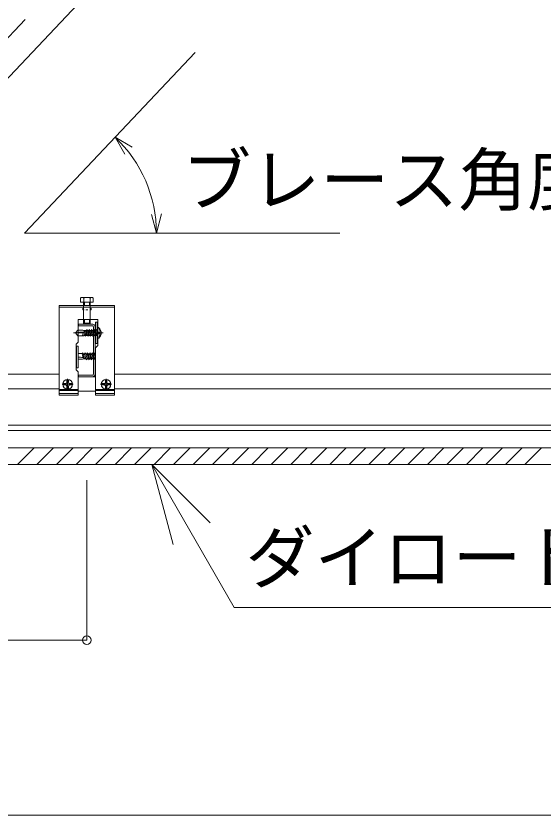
# Model space of a CAD drawing. Units: millimetres at full size, sheet at 1:20; details may follow other scales. Extents: x -4155 to 4045, y -2866 to 2834.
# Drawn here: x 1970 to 2352, y -2237 to -1658 of the extents above; entities that cross this region are included whole.
import ezdxf
from ezdxf.enums import TextEntityAlignment as Align

# ---------------------------------------------------------------- set-up
doc = ezdxf.new("R2010")
doc.units = ezdxf.units.MM
doc.header["$LTSCALE"] = 20
doc.linetypes.add('CHAIN1', pattern=[8, 5, -1, 1, -1])
for name, color, linetype, lineweight in [('1-0_断面', 7, 'Continuous', 9), ('1-1_寸法', 7, 'Continuous', 9), ('1-2_文字', 7, 'Continuous', 9)]:
    doc.layers.add(name, color=color, linetype=linetype, lineweight=lineweight)
doc.styles.add('ＭＳ ゴシック', font='')
doc.styles.get('ＭＳ ゴシック').set_extended_font_data('MS Gothic')

msp = doc.modelspace()

# ---------------------------------------------------------------- linework, layer by layer
at = {"layer": '1-0_断面'}
for p, q in [((2223.71, -1427.49), (1805.96, -1869.82)), ((2017.81, -1861.46), (2024.74, -1861.46)), ((2018.96, -1861.96), (2018.96, -1864.96)), ((2023.58, -1861.96), (2023.58, -1864.96)), ((2025.89, -1861.96), (2025.89, -1864.96)), ((2021.27, -1867.46), (2001.27, -1867.46)), ((2001.27, -1867.46), (2001.27, -1932.46)), ((2021.27, -1868.66), (2001.27, -1868.66)), ((2018.27, -1869.3), (2018.27, -1870.6)), ((2019.2, -1870.6), (2018.27, -1870.6)), ((2018.77, -1864.96), (2018.77, -1867.46)), ((2018.77, -1867.46), (2018.77, -1877.46)), ((2019.47, -1864.96), (2019.47, -1867.46)), ((2021.27, -1870.6), (2020.63, -1870.6)), ((2021.27, -1867.46), (2041.27, -1867.46)), ((2021.27, -1868.66), (2041.27, -1868.66)), ((2021.27, -1870.6), (2021.92, -1870.6)), ((2023.07, -1864.96), (2023.07, -1867.46)), ((2023.34, -1870.6), (2024.27, -1870.6)), ((2023.77, -1864.96), (2023.77, -1867.46)), ((2023.77, -1867.46), (2023.77, -1877.46)), ((2024.27, -1869.3), (2024.27, -1870.6)), ((2041.27, -1867.46), (2041.27, -1932.46)), ((2014.92, -1877.46), (2021.27, -1877.46)), ((2015.27, -1880.96), (2025.47, -1880.96)), ((2015.27, -1880.96), (2015.27, -1882.16)), ((2015.27, -1882.16), (2025.47, -1882.16)), ((2018.77, -1877.46), (2018.77, -1880.26)), ((2019.47, -1880.96), (2018.77, -1880.26)), ((2019.47, -1877.46), (2019.47, -1880.96)), ((2029.12, -1877.46), (2021.27, -1877.46)), ((2023.07, -1877.46), (2023.07, -1880.96)), ((2023.07, -1880.96), (2023.77, -1880.26)), ((2029.12, -1879.46), (2027.62, -1879.46)), ((2027.62, -1894.96), (2027.62, -1879.46)), ((2028.82, -1894.96), (2028.82, -1879.46)), ((2029.12, -1896.46), (2029.12, -1877.46)), ((2011.64, -1887.21), (2033.02, -1887.21)), ((2014.68, -1885.23), (2013.13, -1887.21)), ((2014.76, -1889.25), (2013.13, -1887.21)), ((2018.35, -1885.23), (2014.68, -1885.23)), ((2018.18, -1888.99), (2018.66, -1887.21)), ((2018.66, -1887.21), (2019.24, -1886.49)), ((2020.05, -1886.32), (2018.73, -1886.56)), ((2018.77, -1885.43), (2020.88, -1885.43)), ((2018.95, -1888.99), (2019.43, -1887.21)), ((2019.24, -1886.49), (2019.43, -1887.21)), ((2019.6, -1885.89), (2020.76, -1885.89)), ((2019.93, -1888.99), (2020.88, -1885.43)), ((2020.7, -1888.99), (2021.66, -1885.43)), ((2020.88, -1885.43), (2021.46, -1884.71)), ((2021.46, -1884.71), (2021.66, -1885.43)), ((2021.54, -1885.89), (2022.51, -1885.89)), ((2021.66, -1885.43), (2022.63, -1885.43)), ((2021.68, -1888.99), (2022.63, -1885.43)), ((2022.45, -1888.99), (2023.41, -1885.43)), ((2022.63, -1885.43), (2023.21, -1884.71)), ((2023.21, -1884.71), (2023.41, -1885.43)), ((2023.29, -1885.89), (2024.26, -1885.89)), ((2023.41, -1885.43), (2024.38, -1885.43)), ((2023.43, -1888.99), (2024.38, -1885.43)), ((2024.2, -1888.99), (2025.16, -1885.43)), ((2024.38, -1885.43), (2024.96, -1884.71)), ((2024.96, -1884.71), (2025.16, -1885.43)), ((2025.04, -1885.89), (2025.32, -1885.89)), ((2025.16, -1885.43), (2025.3, -1885.43)), ((2025.32, -1885.43), (2026.13, -1885.43)), ((2025.32, -1888.45), (2026.13, -1885.43)), ((2025.32, -1885.89), (2026.01, -1885.89)), ((2026.07, -1882.76), (2026.07, -1917.16)), ((2026.13, -1885.43), (2026.71, -1884.71)), ((2026.71, -1884.71), (2026.91, -1885.43)), ((2026.78, -1885.89), (2027.76, -1885.89)), ((2026.91, -1885.43), (2027.88, -1885.43)), ((2026.93, -1888.99), (2027.88, -1885.43)), ((2027.12, -1886.21), (2027.62, -1886.21)), ((2027.27, -1882.76), (2027.27, -1917.16)), ((2027.7, -1888.99), (2028.66, -1885.43)), ((2027.88, -1885.43), (2028.46, -1884.71)), ((2028.46, -1884.71), (2028.66, -1885.43)), ((2028.53, -1885.89), (2029.12, -1885.89)), ((2028.66, -1885.43), (2029.12, -1885.43)), ((2028.68, -1888.99), (2029.12, -1887.33)), ((2029.12, -1886.96), (2028.87, -1887.21)), ((2029.12, -1887.46), (2028.87, -1887.21)), ((2029.12, -1883.32), (2029.12, -1891.1)), ((2029.99, -1886.61), (2030.66, -1886.61)), ((2029.99, -1887.81), (2030.66, -1887.81)), ((2018.22, -1889.25), (2014.76, -1889.25)), ((2018.18, -1888.99), (2018.37, -1889.71)), ((2018.37, -1889.71), (2018.95, -1888.99)), ((2018.95, -1888.99), (2019.93, -1888.99)), ((2019.08, -1888.54), (2020.05, -1888.54)), ((2019.93, -1888.99), (2020.12, -1889.71)), ((2020.12, -1889.71), (2020.7, -1888.99)), ((2020.7, -1888.99), (2021.68, -1888.99)), ((2020.83, -1888.54), (2021.8, -1888.54)), ((2021.68, -1888.99), (2021.87, -1889.71)), ((2021.87, -1889.71), (2022.45, -1888.99)), ((2022.45, -1888.99), (2023.43, -1888.99)), ((2022.58, -1888.54), (2023.55, -1888.54)), ((2023.43, -1888.99), (2023.62, -1889.71)), ((2023.62, -1889.71), (2024.2, -1888.99)), ((2024.2, -1888.99), (2025.18, -1888.99)), ((2024.33, -1888.54), (2025.3, -1888.54)), ((2025.18, -1888.99), (2025.25, -1888.7)), ((2025.18, -1888.99), (2025.32, -1889.53)), ((2025.32, -1889.53), (2025.37, -1889.71)), ((2025.95, -1888.99), (2026.93, -1888.99)), ((2026.08, -1888.54), (2027.05, -1888.54)), ((2026.93, -1888.99), (2027.12, -1889.71)), ((2027.12, -1889.71), (2027.7, -1888.99)), ((2027.7, -1888.99), (2028.68, -1888.99)), ((2027.82, -1888.54), (2028.8, -1888.54)), ((2028.68, -1888.99), (2028.87, -1889.71)), ((2028.87, -1889.71), (2029.12, -1889.4)), ((2013.42, -1913.96), (2013.42, -1895.46)), ((2013.42, -1896.96), (2014.92, -1896.96)), ((2013.72, -1912.46), (2013.72, -1896.96)), ((2014.92, -1912.46), (2014.92, -1896.96)), ((2027.62, -1894.96), (2029.12, -1894.96)), ((2029.12, -1896.46), (2027.62, -1897.96)), ((2027.62, -1897.96), (2027.62, -1932.46)), ((2017.92, -1902.25), (2014.92, -1902.25)), ((2017.88, -1902.51), (2018.07, -1901.79)), ((2017.88, -1902.51), (2018.36, -1904.29)), ((2018.07, -1901.79), (2018.65, -1902.51)), ((2018.36, -1904.29), (2018.94, -1905.01)), ((2019.75, -1905.18), (2018.43, -1904.94)), ((2018.65, -1902.51), (2019.13, -1904.29)), ((2018.65, -1902.51), (2019.63, -1902.51)), ((2018.78, -1902.96), (2019.75, -1902.96)), ((2018.94, -1905.01), (2019.13, -1904.29)), ((2019.63, -1902.51), (2019.82, -1901.79)), ((2019.63, -1902.51), (2020.58, -1906.07)), ((2019.82, -1901.79), (2020.4, -1902.51)), ((2020.4, -1902.51), (2021.38, -1902.51)), ((2020.4, -1902.51), (2021.36, -1906.07)), ((2020.53, -1902.96), (2021.5, -1902.96)), ((2021.38, -1902.51), (2021.57, -1901.79)), ((2021.38, -1902.51), (2022.33, -1906.07)), ((2021.57, -1901.79), (2022.15, -1902.51)), ((2022.15, -1902.51), (2023.13, -1902.51)), ((2022.15, -1902.51), (2023.11, -1906.07)), ((2022.28, -1902.96), (2023.25, -1902.96)), ((2023.13, -1902.51), (2023.32, -1901.79)), ((2023.13, -1902.51), (2024.08, -1906.07)), ((2023.32, -1901.79), (2023.9, -1902.51)), ((2023.9, -1902.51), (2024.88, -1902.51)), ((2023.9, -1902.51), (2024.86, -1906.07)), ((2024.03, -1902.96), (2025, -1902.96)), ((2024.88, -1902.51), (2025.02, -1901.97)), ((2024.88, -1902.51), (2024.95, -1902.8)), ((2025.02, -1901.97), (2025.07, -1901.79)), ((2025.02, -1903.05), (2025.83, -1906.07)), ((2025.65, -1902.51), (2026.63, -1902.51)), ((2025.78, -1902.96), (2026.75, -1902.96)), ((2026.63, -1902.51), (2026.82, -1901.79)), ((2026.63, -1902.51), (2027.58, -1906.07)), ((2026.82, -1901.79), (2027.4, -1902.51)), ((2026.82, -1905.29), (2027.32, -1905.29)), ((2027.4, -1902.51), (2027.62, -1902.51)), ((2027.4, -1902.51), (2027.62, -1903.33)), ((2027.52, -1902.96), (2027.62, -1902.96)), ((2018.05, -1906.27), (2014.92, -1906.27)), ((2018.47, -1906.07), (2020.58, -1906.07)), ((2019.3, -1905.61), (2020.46, -1905.61)), ((2020.58, -1906.07), (2021.16, -1906.79)), ((2021.16, -1906.79), (2021.36, -1906.07)), ((2021.24, -1905.61), (2022.21, -1905.61)), ((2021.36, -1906.07), (2022.33, -1906.07)), ((2022.33, -1906.07), (2022.91, -1906.79)), ((2022.91, -1906.79), (2023.11, -1906.07)), ((2022.99, -1905.61), (2023.96, -1905.61)), ((2023.11, -1906.07), (2024.08, -1906.07)), ((2024.08, -1906.07), (2024.66, -1906.79)), ((2024.66, -1906.79), (2024.86, -1906.07)), ((2024.74, -1905.61), (2025.02, -1905.61)), ((2024.86, -1906.07), (2025, -1906.07)), ((2025.02, -1905.61), (2025.71, -1905.61)), ((2025.02, -1906.07), (2025.83, -1906.07)), ((2025.83, -1906.07), (2026.41, -1906.79)), ((2026.41, -1906.79), (2026.61, -1906.07)), ((2026.48, -1905.61), (2027.46, -1905.61)), ((2026.61, -1906.07), (2027.58, -1906.07)), ((2027.58, -1906.07), (2027.62, -1906.12)), ((1718.46, -1917.05), (2001.27, -1917.05)), ((2013.42, -1912.46), (2014.92, -1912.46)), ((2013.42, -1913.96), (2014.92, -1915.46)), ((2014.92, -1915.46), (2014.92, -1932.46)), ((2041.27, -1917.05), (3772.19, -1917.05)), ((2006.85, -1922.96), (2006.85, -1921.5)), ((2007.35, -1928.46), (2007.35, -1920.46)), ((2007.35, -1920.7), (2007.35, -1928.34)), ((2007.85, -1922.96), (2007.85, -1921.5)), ((2027.62, -1918.96), (2014.92, -1918.96)), ((2015.27, -1918.96), (2015.27, -1917.76)), ((2025.47, -1917.76), (2015.27, -1917.76)), ((2034.7, -1922.95), (2034.7, -1921.5)), ((2035.2, -1928.45), (2035.2, -1920.45)), ((2035.2, -1920.69), (2035.2, -1928.34)), ((2035.7, -1922.95), (2035.7, -1921.5)), ((1441.99, -1927.65), (2001.27, -1927.65)), ((2001.27, -1928.24), (2014.92, -1928.24)), ((2011.35, -1924.46), (2003.35, -1924.46)), ((2004.1, -1924.46), (2010.22, -1924.46)), ((2005.85, -1923.96), (2004.39, -1923.96)), ((2005.85, -1924.96), (2004.39, -1924.96)), ((2006.85, -1927.42), (2006.85, -1925.96)), ((2007.85, -1927.42), (2007.85, -1925.96)), ((2010.3, -1923.96), (2008.85, -1923.96)), ((2010.3, -1924.96), (2008.85, -1924.96)), ((2041.27, -1928.24), (2027.62, -1928.24)), ((2039.2, -1924.45), (2031.2, -1924.45)), ((2033.7, -1923.95), (2032.24, -1923.95)), ((2033.7, -1924.95), (2032.24, -1924.95)), ((2038.44, -1924.46), (2032.33, -1924.46)), ((2034.7, -1927.41), (2034.7, -1925.95)), ((2035.7, -1927.41), (2035.7, -1925.95)), ((2038.15, -1923.95), (2036.7, -1923.95)), ((2038.15, -1924.95), (2036.7, -1924.95)), ((2041.27, -1927.65), (3772.19, -1927.65)), ((2001.27, -1929.01), (2014.92, -1929.01)), ((2001.27, -1931.26), (2014.92, -1931.26)), ((2001.27, -1932.46), (2014.92, -1932.46)), ((2027.62, -1929.56), (2014.92, -1929.56)), ((2041.27, -1929.01), (2027.62, -1929.01)), ((2041.27, -1931.26), (2027.62, -1931.26)), ((2041.27, -1932.46), (2027.62, -1932.46)), ((3772.19, -1954.05), (-269.22, -1954.05)), ((3772.19, -1958.05), (-269.22, -1958.05)), ((3772.19, -1970.55), (-269.22, -1970.55)), ((1970.98, -1982.55), (1982.98, -1970.55)), ((1985.12, -1982.55), (1997.12, -1970.55)), ((1999.26, -1982.55), (2011.26, -1970.55)), ((2013.41, -1982.55), (2025.41, -1970.55)), ((2027.55, -1982.55), (2039.55, -1970.55)), ((2041.69, -1982.55), (2053.69, -1970.55)), ((2055.83, -1982.55), (2067.83, -1970.55)), ((2069.97, -1982.55), (2081.97, -1970.55)), ((2084.12, -1982.55), (2096.12, -1970.55)), ((2098.26, -1982.55), (2110.26, -1970.55)), ((2112.4, -1982.55), (2124.4, -1970.55)), ((2126.54, -1982.55), (2138.54, -1970.55)), ((2140.69, -1982.55), (2152.69, -1970.55)), ((2154.83, -1982.55), (2166.83, -1970.55)), ((2168.97, -1982.55), (2180.97, -1970.55)), ((2183.11, -1982.55), (2195.11, -1970.55)), ((2197.25, -1982.55), (2209.25, -1970.55)), ((2211.4, -1982.55), (2223.4, -1970.55)), ((2225.54, -1982.55), (2237.54, -1970.55)), ((2239.68, -1982.55), (2251.68, -1970.55)), ((2253.82, -1982.55), (2265.82, -1970.55)), ((2267.96, -1982.55), (2279.96, -1970.55)), ((2282.11, -1982.55), (2294.11, -1970.55)), ((2296.25, -1982.55), (2308.25, -1970.55)), ((2310.39, -1982.55), (2322.39, -1970.55)), ((2324.53, -1982.55), (2336.53, -1970.55)), ((2338.68, -1982.55), (2350.68, -1970.55)), ((3772.19, -1982.55), (-269.22, -1982.55))]:
    msp.add_line(p, q, dxfattribs=at)
at = {"layer": '1-0_断面', "color": 4, "linetype": 'CHAIN1'}
msp.add_line((2196.2, -1427.49), (1805.96, -1840.69), dxfattribs=at)
at = {"layer": '1-0_断面'}
for points in [[(2016.65, -1861.96), (2016.65, -1864.96), (2025.89, -1864.96)], [(2013.42, -1895.46), (2014.92, -1893.96), (2014.92, -1877.46)], [(2023.77, -1877.46), (2023.77, -1880.26), (2018.77, -1880.26)], [(2020.05, -1886.32), (2019.45, -1885.74), (2018.35, -1885.23)], [(2025.37, -1889.71), (2025.95, -1888.99), (2026.91, -1885.43)], [(2019.75, -1905.18), (2019.15, -1905.76), (2018.05, -1906.27)], [(2025.07, -1901.79), (2025.65, -1902.51), (2026.61, -1906.07)]]:
    msp.add_lwpolyline(points, dxfattribs=at)
for centre in [(2007.35, -1924.46), (2035.2, -1924.45)]:
    msp.add_circle(centre, 3.5, dxfattribs=at)
for centre, radius, start, end in [((2017.81, -1863.04), 1.58, 43.17355, 136.82645), ((2021.27, -1867.04), 5.58, 65.5673, 114.4327), ((2024.74, -1863.04), 1.58, 43.17355, 136.82645), ((2025.47, -1882.76), 1.8, 0, 90), ((2025.47, -1882.76), 0.6, 0, 90), ((2018.38, -1907.9), 21.35, 89.06782, 104.2543), ((2029.24, -1883.34), 0.117, 89.02011, 171.38429), ((2029.24, -1884.51), 1.28, 54.00873, 90.08937), ((2030.35, -1887.21), 0.699, 120.81566, 239.18423), ((2026.68, -1887.21), 5, 359.99995, 48.47899), ((2026.68, -1887.21), 5, 311.52902, 359.99995), ((2030.54, -1884.43), 0.431, 94.13362, 184.47853), ((2025.35, -1887.21), 5.5, 8.33369, 29.92578), ((2025.35, -1887.21), 5.5, 330.07637, 351.66556), ((2030.41, -1886.31), 0.394, 310.10379, 344.64825), ((2030.41, -1888.11), 0.394, 15.35164, 49.88438), ((2029.24, -1891.08), 0.117, 188.18623, 270.98085), ((2029.24, -1889.91), 1.28, 269.82111, 306.01746), ((2030.54, -1889.99), 0.431, 175.48814, 265.86568), ((2018.08, -1883.6), 21.35, 261.48757, 270.93217), ((2025.47, -1917.16), 1.8, 270, 0), ((2025.47, -1917.16), 0.6, 270, 0), ((2007.35, -1924.46), 3, 170.40593, 189.59407), ((2005.85, -1922.96), 1, 270, 0), ((2005.85, -1925.96), 1, 0, 90), ((2008.85, -1922.96), 1, 180, 270), ((2008.85, -1925.96), 1, 90, 180), ((2035.2, -1924.45), 3, 170.40593, 189.59407), ((2033.7, -1922.95), 1, 270, 0), ((2033.7, -1925.95), 1, 0, 90), ((2036.7, -1922.95), 1, 180, 270), ((2036.7, -1925.95), 1, 90, 180)]:
    msp.add_arc(centre, radius, start, end, dxfattribs=at)
at = {"layer": '1-1_寸法'}
for p, q in [((2021.26, -2109.97), (2021.26, -1993.99)), ((1421.26, -2109.97), (2021.26, -2109.97)), ((1721.26, -2236.68), (3521.26, -2236.68))]:
    msp.add_line(p, q, dxfattribs=at)
msp.add_circle((2021.26, -2109.97), 3.19, dxfattribs=at)
at = {"layer": '1-2_文字'}
for p, q in [((1976.12, -1814.91), (2099.75, -1683.99)), ((2041.72, -1745.44), (2048.78, -1757.67)), ((2041.72, -1745.44), (2053.99, -1752.53)), ((2071.66, -1814.91), (2075.4, -1800.97)), ((2071.66, -1814.91), (2068.07, -1801.5)), ((1976.12, -1814.91), (2204.55, -1814.91)), ((2068.22, -1982.55), (2110.64, -2024.98)), ((2068.22, -1982.55), (2083.74, -2040.51)), ((2068.22, -1982.55), (2128.08, -2086.24)), ((3608.07, -2086.24), (2128.08, -2086.24))]:
    msp.add_line(p, q, dxfattribs=at)
msp.add_arc((1976.12, -1814.91), 95.55, 0, 46.63657, dxfattribs=at)

# ---------------------------------------------------------------- texts
at = {"layer": '1-2_文字', "style": 'ＭＳ ゴシック'}
for s, p in [('ブレース角度60°以下', (2090.32, -1805.56)), ('ダイロートン捨張工法用t=9(t12)＋捨張用石膏ボードt9.5(t12.5)', (2136.15, -2079.36))]:
    msp.add_text(s, height=36.66, dxfattribs=at).set_placement(p, align=Align.BOTTOM_LEFT)

doc.saveas('drawing.dxf')
